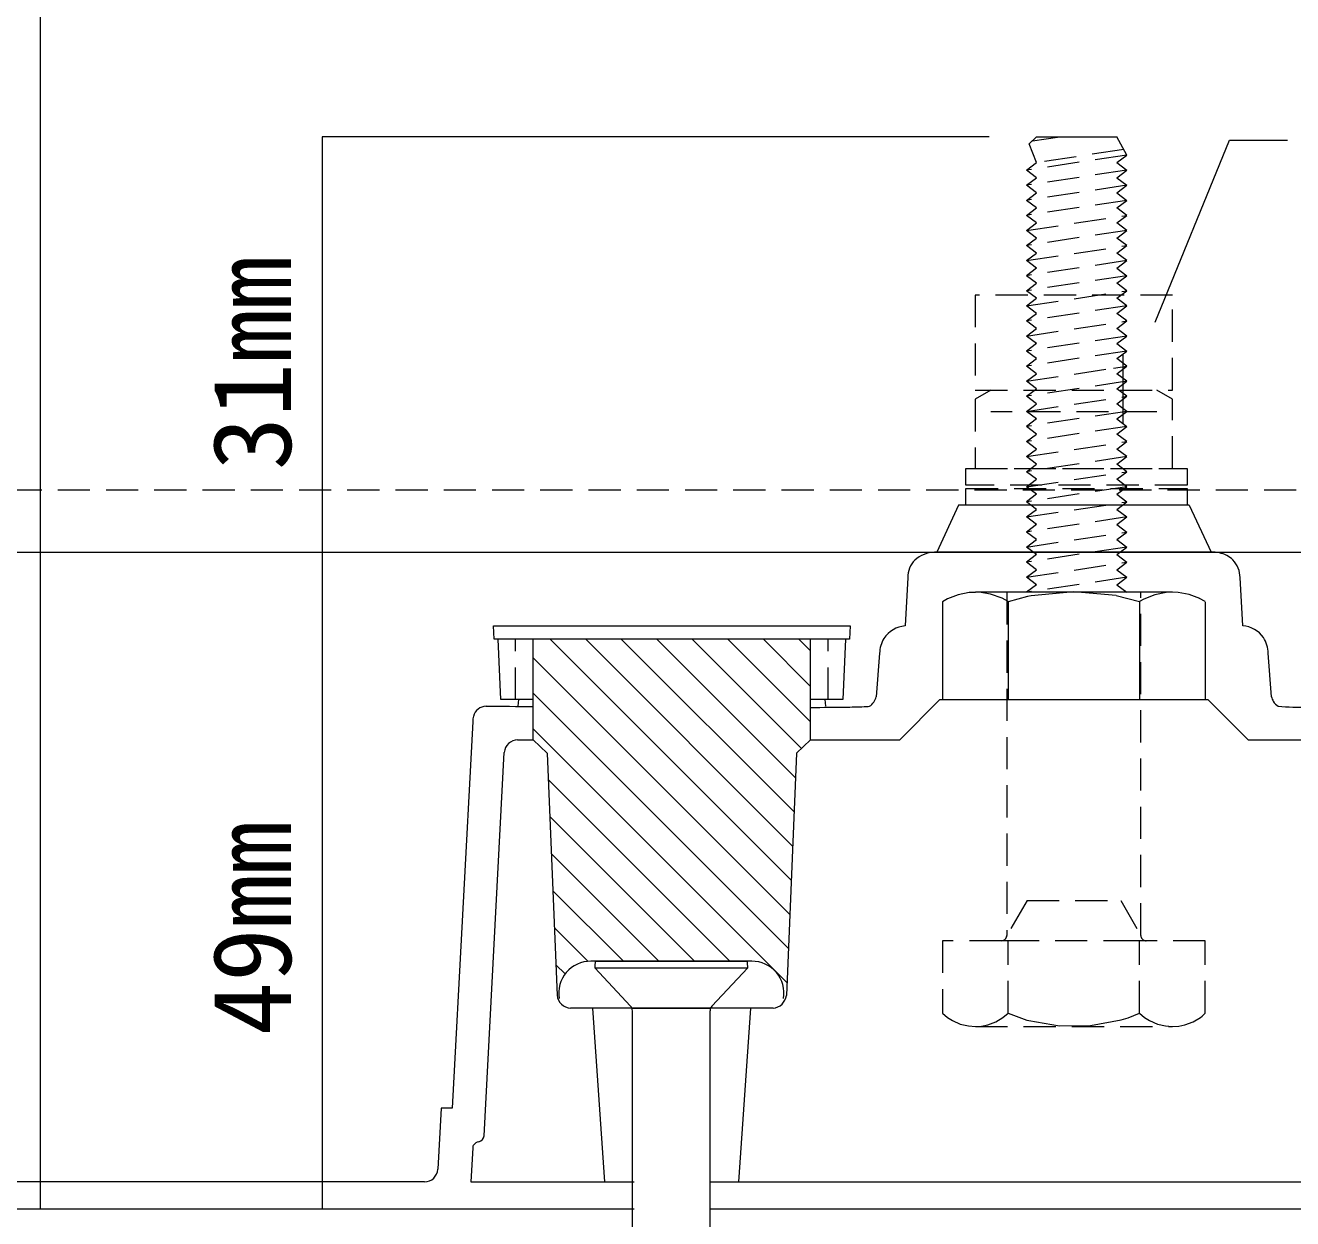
# Model space of a CAD drawing. Units: millimetres on the paper. Extents: x -135 to 135, y -94 to 92.
# Drawn here: x -40.22 to 7.06, y -22.66 to 21.87 of the extents above; entities that cross this region are included whole.
import ezdxf
from ezdxf.enums import TextEntityAlignment as Align

# ---------------------------------------------------------------- set-up
doc = ezdxf.new("R2010")
doc.units = ezdxf.units.MM
doc.linetypes.add('DASHED1', pattern=[1.8, 1.2, -0.6])
doc.linetypes.add('DASHED2', pattern=[3, 2, -1])
for name, color, linetype, lineweight in [('1-4_リベットル__フ', 3, 'Continuous', 18), ('1-6_アンカ__類', 7, 'Continuous', 9), ('1-7_設備', 7, 'Continuous', 18), ('1-8_下地など', 7, 'Continuous', 18), ('1-A_元図__躯体', 7, 'Continuous', 18), ('1-B_その他', 5, 'Continuous', 18), ('E-0', 7, 'Continuous', 18)]:
    doc.layers.add(name, color=color, linetype=linetype, lineweight=lineweight)
doc.styles.add('ＭＳ ゴシック', font='')
doc.styles.get('ＭＳ ゴシック').set_extended_font_data('MS Gothic')

msp = doc.modelspace()

# ---------------------------------------------------------------- linework, layer by layer
at = {"layer": '1-4_リベットル__フ'}
for p, q in [((-53.411, -22.289), (-17.51, -22.289)), ((-14.698, -22.289), (12.49, -22.289))]:
    msp.add_line(p, q, dxfattribs=at)
at = {"layer": '1-6_アンカ__類', "lineweight": 18}
for p, q in [((-13.124, -13.051), (-19.123, -13.051)), ((-18.963, -13.051), (-13.284, -13.051)), ((-18.963, -13.051), (-13.284, -13.051)), ((-18.974, -13.301), (-13.274, -13.301)), ((-17.594, -14.801), (-14.653, -14.801))]:
    msp.add_line(p, q, dxfattribs=at)
at = {"layer": '1-6_アンカ__類'}
for p, q in [((-18.963, -13.051), (-13.284, -13.051)), ((-18.974, -13.301), (-17.641, -14.729)), ((-18.974, -13.301), (-13.274, -13.301)), ((-14.606, -14.729), (-13.274, -13.301)), ((-17.594, -14.801), (-14.653, -14.801)), ((-17.574, -34.901), (-17.574, -14.9)), ((-14.674, -34.901), (-14.674, -14.9))]:
    msp.add_line(p, q, dxfattribs=at)
at = {"layer": '1-6_アンカ__類', "lineweight": 18}
for centre, radius, start, end in [((-19.134, -14.244), 1.193, 89.4964, 189.5602), ((-16.124, -13.301), 2.85, 174.9676, 180), ((-16.124, -13.301), 2.85, 0, 5.0324), ((-13.113, -14.244), 1.193, 350.4398, 90.5036)]:
    msp.add_arc(centre, radius, start, end, dxfattribs=at)
at = {"layer": '1-6_アンカ__類'}
for centre, radius, start, end in [((-16.124, -13.301), 2.85, 174.9676, 180), ((-16.124, -13.301), 2.85, 0, 5.0324), ((-17.824, -14.9), 0.25, 0, 43.0251), ((-14.424, -14.9), 0.25, 136.9749, 180)]:
    msp.add_arc(centre, radius, start, end, dxfattribs=at)
at = {"layer": '1-7_設備'}
for p, q in [((-2.654, 17.557), (-1.625, 17.711)), ((0.875, 17.024), (0.5, 17.711)), ((0.5, 16.743), (0.875, 17.024)), ((0.5, 16.743), (0.875, 16.461)), ((-2.5, 16.18), (-2.875, 16.461)), ((-2.875, 15.899), (-2.5, 16.18)), ((0.5, 16.18), (0.875, 16.461)), ((0.5, 16.18), (0.875, 15.899)), ((-2.5, 15.618), (-2.875, 15.899)), ((-2.875, 15.336), (-2.5, 15.618)), ((0.5, 15.618), (0.875, 15.899)), ((0.5, 15.618), (0.875, 15.336)), ((-2.5, 12.805), (-2.875, 12.524)), ((0.5, 12.805), (0.875, 13.086)), ((0.5, 12.805), (0.875, 12.524)), ((-2.5, 10.555), (-2.875, 10.836)), ((-2.875, 10.274), (-2.5, 10.555)), ((0.875, 10.274), (0.5, 10.555)), ((-2.5, 9.993), (-2.875, 10.274)), ((-2.5, 9.993), (-2.875, 9.711)), ((0.5, 9.993), (0.875, 10.274)), ((0.5, 9.993), (0.875, 9.711)), ((-2.5, 9.43), (-2.875, 9.711)), ((0.5, 9.43), (0.875, 9.711)), ((0.737, 7.006), (0.737, 9.59)), ((-2.875, 9.149), (-2.5, 9.43)), ((-2.775, 9.074), (-2.875, 9.149)), ((0.374, 9.074), (0.875, 9.149)), ((0.875, 9.149), (0.5, 9.43)), ((0.775, 9.074), (0.875, 9.149)), ((-5.404, 3.961), (-6.22, 2.211)), ((3.196, 3.961), (-5.404, 3.961)), ((3.196, 3.961), (4.012, 2.211)), ((-1.104, 2.211), (-6.304, 2.211)), ((4.012, 2.211), (-6.22, 2.211)), ((4.121, 2.211), (-1.104, 2.211)), ((-7.304, 1.261), (-7.404, -0.539)), ((5.196, -0.539), (5.096, 1.261)), ((-4.779, 0.709), (-5.016, 0.702)), ((-4.639, 0.712), (-4.78, 0.711)), ((2.571, 0.711), (-4.779, 0.711)), ((-3.553, 0.363), (-3.785, 0.488)), ((-2.836, 0.555), (-3.554, 0.36)), ((1.346, 0.359), (0.477, 0.583)), ((3.796, 0.363), (3.586, 0.485)), ((-6.004, 0.361), (-6.004, -1.189)), ((-3.554, 0.361), (-3.554, -1.189)), ((1.346, 0.361), (1.346, -1.189)), ((3.796, 0.361), (3.796, -1.189)), ((-22.729, -1.039), (-22.754, -0.539)), ((-22.754, -0.539), (-9.454, -0.539)), ((-9.454, -0.539), (-9.479, -1.039)), ((-9.479, -1.039), (-22.729, -1.039)), ((-22.479, -3.289), (-22.579, -1.039)), ((-21.279, -4.789), (-21.279, -1.039)), ((-10.929, -4.789), (-10.929, -1.039)), ((-9.629, -1.039), (-9.729, -3.289)), ((-6.004, -1.189), (-6.004, -3.289)), ((-3.554, -1.189), (-3.554, -3.289)), ((1.346, -1.189), (1.346, -3.289)), ((3.796, -1.189), (3.796, -3.289)), ((-8.354, -1.564), (-8.479, -3.189)), ((6.271, -3.189), (6.146, -1.564)), ((-21.279, -3.289), (-22.479, -3.289)), ((-21.829, -3.289), (-21.854, -3.539)), ((-9.729, -3.289), (-10.929, -3.289)), ((-10.354, -3.539), (-10.379, -3.289)), ((-6.104, -3.289), (-7.604, -4.789)), ((-6.104, -3.289), (3.896, -3.289)), ((-6.004, -3.289), (-3.554, -3.289)), ((-3.554, -3.289), (1.346, -3.289)), ((1.346, -3.289), (3.796, -3.289)), ((5.396, -4.789), (3.896, -3.289)), ((-23.529, -4.114), (-24.304, -18.539)), ((-21.855, -4.789), (-21.279, -4.789)), ((-21.279, -4.789), (-20.754, -5.289)), ((-10.929, -4.789), (-11.454, -5.289)), ((-10.929, -4.789), (-7.604, -4.789)), ((5.396, -4.789), (8.721, -4.789)), ((-23.104, -19.564), (-22.354, -5.264)), ((-20.754, -5.289), (-20.379, -14.326)), ((-11.454, -5.289), (-11.829, -14.326)), ((-12.329, -14.801), (-19.879, -14.801)), ((-18.604, -21.289), (-19.054, -14.801)), ((-13.604, -21.289), (-13.154, -14.801)), ((-24.704, -18.539), (-24.829, -20.814)), ((-24.304, -18.539), (-24.704, -18.539)), ((-23.529, -20.014), (-23.604, -21.289)), ((-25.329, -21.289), (-46.104, -21.289)), ((-23.604, -21.289), (-17.51, -21.289)), ((-14.698, -21.289), (12.49, -21.289)), ((-46.104, -22.289), (-17.51, -22.289)), ((-46.104, -22.289), (-17.51, -22.289)), ((-14.698, -22.289), (-1.104, -22.289)), ((-14.698, -22.289), (-1.104, -22.289)), ((-1.104, -22.289), (12.49, -22.289)), ((-1.104, -22.289), (12.49, -22.289))]:
    msp.add_line(p, q, dxfattribs=at)
at = {"layer": '1-7_設備', "linetype": 'DASHED1'}
for p, q in [((0.875, 17.024), (-2.875, 16.461)), ((0.762, 17.232), (-2.5, 16.743)), ((0.875, 16.461), (-2.875, 15.899)), ((0.875, 15.899), (-2.875, 15.336)), ((0.875, 15.336), (-2.875, 14.774)), ((-2.875, 14.211), (0.875, 14.774)), ((0.875, 14.211), (-2.875, 13.649)), ((-2.875, 13.086), (0.875, 13.649)), ((0.875, 13.086), (-2.875, 12.524)), ((0.875, 12.524), (-2.875, 11.961)), ((-2.875, 11.399), (0.875, 11.961)), ((-4.785, 11.8), (-4.785, 8.257)), ((2.576, 11.8), (-4.785, 11.8)), ((0.875, 11.399), (-2.875, 10.836)), ((2.576, 8.257), (2.576, 11.8)), ((-2.875, 10.274), (0.875, 10.836)), ((0.875, 10.274), (-2.875, 9.711)), ((0.875, 9.711), (-2.875, 9.149)), ((-2.875, 8.586), (0.374, 9.074)), ((0.875, 8.586), (-2.875, 8.024)), ((-4.785, 8.257), (2.576, 8.257)), ((-2.875, 7.461), (0.875, 8.024)), ((1.989, 7.444), (-4.2, 7.444)), ((0.875, 7.461), (-2.875, 6.899)), ((0.875, 6.899), (-2.875, 6.336)), ((-2.875, 5.774), (0.875, 6.336)), ((0.875, 5.774), (-2.875, 5.211)), ((-5.135, 4.713), (-5.135, 5.332)), ((-4.785, 5.332), (2.576, 5.332)), ((-2.875, 4.649), (0.875, 5.211)), ((3.115, 4.713), (-5.135, 4.713)), ((0.875, 4.649), (-2.875, 4.086)), ((-2.875, 3.524), (0.875, 4.086)), ((0.875, 3.524), (-2.875, 2.961)), ((-2.875, 2.399), (0.875, 2.961)), ((0.875, 2.399), (-2.875, 1.836)), ((-2.875, 1.274), (0.875, 1.836)), ((0.875, 1.274), (-2.875, 0.711)), ((-3.604, 0.711), (-3.604, -12.089)), ((1.396, -12.089), (1.396, 0.711)), ((-21.935, -3.289), (-21.935, -1.039)), ((-10.274, -3.289), (-10.274, -1.039)), ((-2.854, -10.789), (-3.604, -12.089)), ((-6.004, -12.289), (-6.004, -14.989)), ((-3.804, -12.289), (-6.004, -12.289)), ((-3.404, -12.289), (-3.804, -12.289)), ((-3.554, -14.989), (-3.554, -12.289)), ((1.196, -12.289), (-3.404, -12.289)), ((1.596, -12.289), (1.196, -12.289)), ((1.346, -14.989), (1.346, -12.289)), ((0.916, -15.166), (1.346, -14.988)), ((-4.779, -15.489), (2.571, -15.489))]:
    msp.add_line(p, q, dxfattribs=at)
at = {"layer": '1-7_設備', "linetype": 'DASHED2'}
for p, q in [((0.5, 10.555), (0.875, 10.836)), ((-2.5, 8.868), (-2.775, 9.074)), ((0.5, 8.868), (0.775, 9.074)), ((0.875, 8.586), (0.5, 8.868)), ((0.5, 8.305), (0.875, 8.586)), ((0.875, 8.024), (0.5, 8.305)), ((-2.875, 7.461), (-2.625, 7.649)), ((0.5, 7.743), (0.875, 8.024)), ((0.625, 7.649), (0.5, 7.743)), ((0.875, 7.461), (0.625, 7.649)), ((-2.5, 7.18), (-2.875, 7.461)), ((-2.5, 7.18), (-2.875, 6.899)), ((0.5, 7.18), (0.875, 7.461)), ((0.5, 7.18), (0.875, 6.899)), ((-2.5, 4.93), (-2.875, 5.211)), ((-2.5, 4.368), (-2.875, 4.086)), ((0.5, 4.368), (0.875, 4.649)), ((0.5, 4.368), (0.875, 4.086)), ((-2.5, 3.805), (-2.875, 4.086)), ((0.5, 3.805), (0.875, 4.086)), ((0.5, 3.805), (0.875, 3.524)), ((0.5, 3.243), (0.875, 3.524)), ((-2.5, 3.243), (-2.875, 2.961)), ((-2.5, 2.68), (-2.875, 2.961)), ((0.5, 3.243), (0.875, 2.961)), ((0.5, 2.68), (0.875, 2.961)), ((0.5, 2.68), (0.875, 2.399)), ((0.5, 2.118), (0.875, 2.399)), ((-2.5, 2.118), (-2.875, 1.836)), ((0.5, 2.118), (0.875, 1.836)), ((-2.5, 1.555), (-2.875, 1.836)), ((0.5, 1.555), (0.875, 1.836)), ((0.5, 1.555), (0.875, 1.274)), ((-2.5, 0.993), (-2.875, 0.711)), ((0.5, 0.993), (0.875, 1.274)), ((0.5, 0.993), (0.875, 0.711))]:
    msp.add_line(p, q, dxfattribs=at)
at = {"layer": '1-7_設備'}
for points in [[(-2.875, 16.461), (-2.5, 16.743), (-2.768, 17.443), (-2.5, 17.711), (0.5, 17.711)], [(-2.5, 13.368), (-2.875, 13.649), (-2.5, 13.93), (-2.875, 14.211), (-2.5, 14.493), (-2.875, 14.774), (-2.5, 15.055), (-2.875, 15.336)], [(0.875, 13.086), (0.5, 13.368), (0.875, 13.649), (0.5, 13.93), (0.875, 14.211), (0.5, 14.493), (0.875, 14.774), (0.5, 15.055), (0.875, 15.336)], [(-2.5, 12.805), (-2.875, 13.086), (-2.5, 13.368)], [(-2.875, 10.836), (-2.5, 11.118), (-2.875, 11.399), (-2.5, 11.68), (-2.875, 11.961), (-2.5, 12.243), (-2.875, 12.524)], [(0.875, 10.836), (0.5, 11.118), (0.875, 11.399), (0.5, 11.68), (0.875, 11.961), (0.5, 12.243), (0.875, 12.524)], [(-5.015, 0.705), (-5.428, 0.62), (-5.82, 0.464), (-6.003, 0.362)], [(-3.785, 0.488), (-4.221, 0.641), (-4.638, 0.713)], [(0.477, 0.587), (-1.113, 0.724), (-2.703, 0.583), (-2.836, 0.558)], [(2.343, 0.706), (1.915, 0.616), (1.509, 0.454), (1.345, 0.363)], [(2.57, 0.712), (2.343, 0.705), (2.343, 0.705)], [(3.587, 0.483), (3.197, 0.627), (2.788, 0.701), (2.571, 0.711)]]:
    msp.add_lwpolyline(points, dxfattribs=at)
at = {"layer": '1-7_設備', "linetype": 'DASHED2'}
for points in [[(-2.625, 7.649), (-2.5, 7.743), (-2.875, 8.024), (-2.5, 8.305), (-2.875, 8.586), (-2.5, 8.868)], [(-2.875, 5.211), (-2.5, 5.493), (-2.875, 5.774), (-2.5, 6.055), (-2.875, 6.336), (-2.5, 6.618), (-2.875, 6.899)], [(0.875, 5.211), (0.5, 5.493), (0.875, 5.774), (0.5, 6.055), (0.875, 6.336), (0.5, 6.618), (0.875, 6.899)], [(0.875, 4.649), (0.5, 4.93), (0.875, 5.211)], [(-2.5, 4.368), (-2.875, 4.649), (-2.5, 4.93)], [(-2.5, 3.243), (-2.875, 3.524), (-2.5, 3.805)], [(-2.5, 2.118), (-2.875, 2.399), (-2.5, 2.68)], [(-2.5, 0.993), (-2.875, 1.274), (-2.5, 1.555)]]:
    msp.add_lwpolyline(points, dxfattribs=at)
at = {"layer": '1-7_設備', "linetype": 'DASHED1'}
for points in [[(-4.2, 8.257), (-4.785, 7.916), (-4.785, 5.332)], [(2.576, 5.332), (2.576, 7.916), (1.989, 8.257)], [(-5.135, 5.332), (3.115, 5.332), (3.115, 4.713)], [(-2.854, -10.789), (0.646, -10.789), (1.396, -12.089)], [(-3.804, -12.288), (-3.767, -12.282), (-3.731, -12.27), (-3.699, -12.252), (-3.67, -12.228), (-3.645, -12.2), (-3.626, -12.168), (-3.612, -12.133), (-3.605, -12.096), (-3.605, -12.089)], [(1.393, -12.09), (1.397, -12.126), (1.407, -12.16), (1.423, -12.192), (1.444, -12.221), (1.469, -12.246), (1.499, -12.266), (1.532, -12.28), (1.566, -12.289), (1.595, -12.291)], [(3.796, -14.989), (3.796, -12.289), (1.596, -12.289)], [(-6.003, -14.989), (-5.822, -15.149), (-5.63, -15.27)], [(-4.319, -15.429), (-4.023, -15.315), (-3.75, -15.152), (-3.554, -14.988)], [(-3.553, -14.989), (-2.859, -15.248), (-2.789, -15.267)], [(1.347, -14.989), (1.528, -15.149), (1.72, -15.27)], [(3.036, -15.431), (3.338, -15.317), (3.615, -15.153), (3.68, -15.105)], [(3.681, -15.105), (3.796, -14.99), (3.797, -14.989)], [(-5.63, -15.27), (-5.342, -15.395), (-5.037, -15.469), (-4.779, -15.489)], [(-4.779, -15.49), (-4.546, -15.48), (-4.32, -15.431)], [(-2.79, -15.266), (-1.645, -15.46), (-0.485, -15.452), (0.657, -15.243), (0.916, -15.166)], [(1.72, -15.27), (2.008, -15.395), (2.313, -15.469), (2.571, -15.489)], [(2.571, -15.49), (2.811, -15.48), (3.036, -15.431)]]:
    msp.add_lwpolyline(points, dxfattribs=at)
msp.add_lwpolyline([(3.115, 3.961), (-5.135, 3.961), (-5.135, 4.58), (3.115, 4.58)], close=True, dxfattribs=at)
at = {"layer": '1-7_設備'}
for centre, radius, start, end in [((-6.419, 1.281), 0.885, 134.595, 181.326), ((-6.229, 0.974), 1.24, 93.426, 130.795), ((4.051, 1.031), 1.183, 76.737, 86.653), ((4.131, 1.184), 1.015, 46.561, 79.046), ((4.111, 1.246), 0.985, 0.802, 43.249), ((-7.294, -1.624), 1.09, 95.749, 145.488), ((5.128, -1.556), 1.018, 34.436, 86.152), ((-7.257, -1.579), 1.097, 148.569, 179.238), ((4.941, -1.611), 1.208, 2.283, 31.615), ((-9.029, -3.061), 0.562, 302.033, 346.891), ((6.891, -3.041), 0.637, 193.392, 209.125), ((-23.022, -4.039), 0.5, 90.782, 165.836), ((-7.154, 2313.296), 2316.887, 269.607, 269.651), ((-11.769, 187.046), 190.63, 270.252, 270.666), ((-9.667, 14.546), 18.115, 270.361, 272.606), ((-8.842, -3.044), 0.51, 269.961, 282.864), ((6.723, -3.151), 0.438, 207.25, 242.528), ((7.431, 8.051), 11.627, 265.506, 270.875), ((-22.697, -4.104), 0.833, 166.941, 180.609), ((-21.834, -5.311), 0.522, 92.262, 174.801), ((-19.862, -14.281), 0.52, 184.855, 268.082), ((-12.369, -14.259), 0.545, 274.234, 352.828), ((-23.254, -20.096), 0.31, 99.451, 141.143), ((-23.379, -19.519), 0.28, 285.776, 350.957), ((-23.332, -20.011), 0.198, 145.998, 180.76), ((-25.344, -20.771), 0.517, 271.78, 355.282)]:
    msp.add_arc(centre, radius, start, end, dxfattribs=at)
at = {"layer": '1-8_下地など', "linetype": 'DASHED1'}
msp.add_line((-53.411, 4.538), (55.689, 4.538), dxfattribs=at)
at = {"layer": '1-8_下地など'}
for p, q in [((-53.411, 2.211), (55.689, 2.211)), ((-1.104, 2.211), (-6.304, 2.211)), ((4.121, 2.211), (-1.104, 2.211))]:
    msp.add_line(p, q, dxfattribs=at)
for centre, radius, start, end in [((-6.229, 0.974), 1.24, 93.426, 130.795), ((4.051, 1.031), 1.183, 76.737, 86.653), ((4.131, 1.184), 1.015, 46.561, 79.046)]:
    msp.add_arc(centre, radius, start, end, dxfattribs=at)
at = {"layer": '1-A_元図__躯体'}
for p, q in [((-18.963, -13.051), (-13.284, -13.051)), ((-18.974, -13.301), (-13.274, -13.301)), ((-17.594, -14.801), (-14.653, -14.801))]:
    msp.add_line(p, q, dxfattribs=at)
for points in [[(-13.63, 49.211), (-39.662, 49.211), (-39.662, -22.289)], [(-4.263, 17.711), (-29.143, 17.711), (-29.143, -22.289)]]:
    msp.add_lwpolyline(points, dxfattribs=at)
for start, end in [(174.9676, 180), (0, 5.0324)]:
    msp.add_arc((-16.124, -13.301), 2.85, start, end, dxfattribs=at)
at = {"layer": '1-B_その他'}
for p, q in [((-11.651, -10.031), (-20.643, -1.039)), ((-11.598, -8.758), (-19.317, -1.039)), ((-11.545, -7.485), (-17.991, -1.039)), ((-11.492, -6.212), (-16.666, -1.039)), ((-11.268, -5.111), (-15.34, -1.039)), ((-10.929, -4.123), (-14.014, -1.039)), ((-10.929, -2.798), (-12.688, -1.039)), ((-10.929, -1.472), (-11.362, -1.039)), ((-11.704, -11.304), (-21.279, -1.728)), ((-11.757, -12.577), (-21.279, -3.054)), ((-11.809, -13.85), (-21.279, -4.38)), ((-13.934, -13.051), (-20.713, -6.272)), ((-15.272, -13.039), (-20.656, -7.655)), ((-16.598, -13.039), (-20.599, -9.038)), ((-17.911, -13.051), (-20.541, -10.421)), ((-19.233, -13.055), (-20.484, -11.805)), ((-20.087, -13.527), (-20.426, -13.188))]:
    msp.add_line(p, q, dxfattribs=at)
at = {"layer": 'E-0'}
for p, q in [((1.925, 10.786), (4.7, 17.578)), ((4.7, 17.578), (6.865, 17.578))]:
    msp.add_line(p, q, dxfattribs=at)

# ---------------------------------------------------------------- texts
at = {"layer": 'E-0', "style": 'ＭＳ ゴシック'}
for s, p in [('31mm', (-29.429, 5.264)), ('49mm', (-29.429, -15.819))]:
    msp.add_text(s, height=2.933, rotation=90, dxfattribs=at).set_placement(p, align=Align.BOTTOM_LEFT)

doc.saveas('drawing.dxf')
